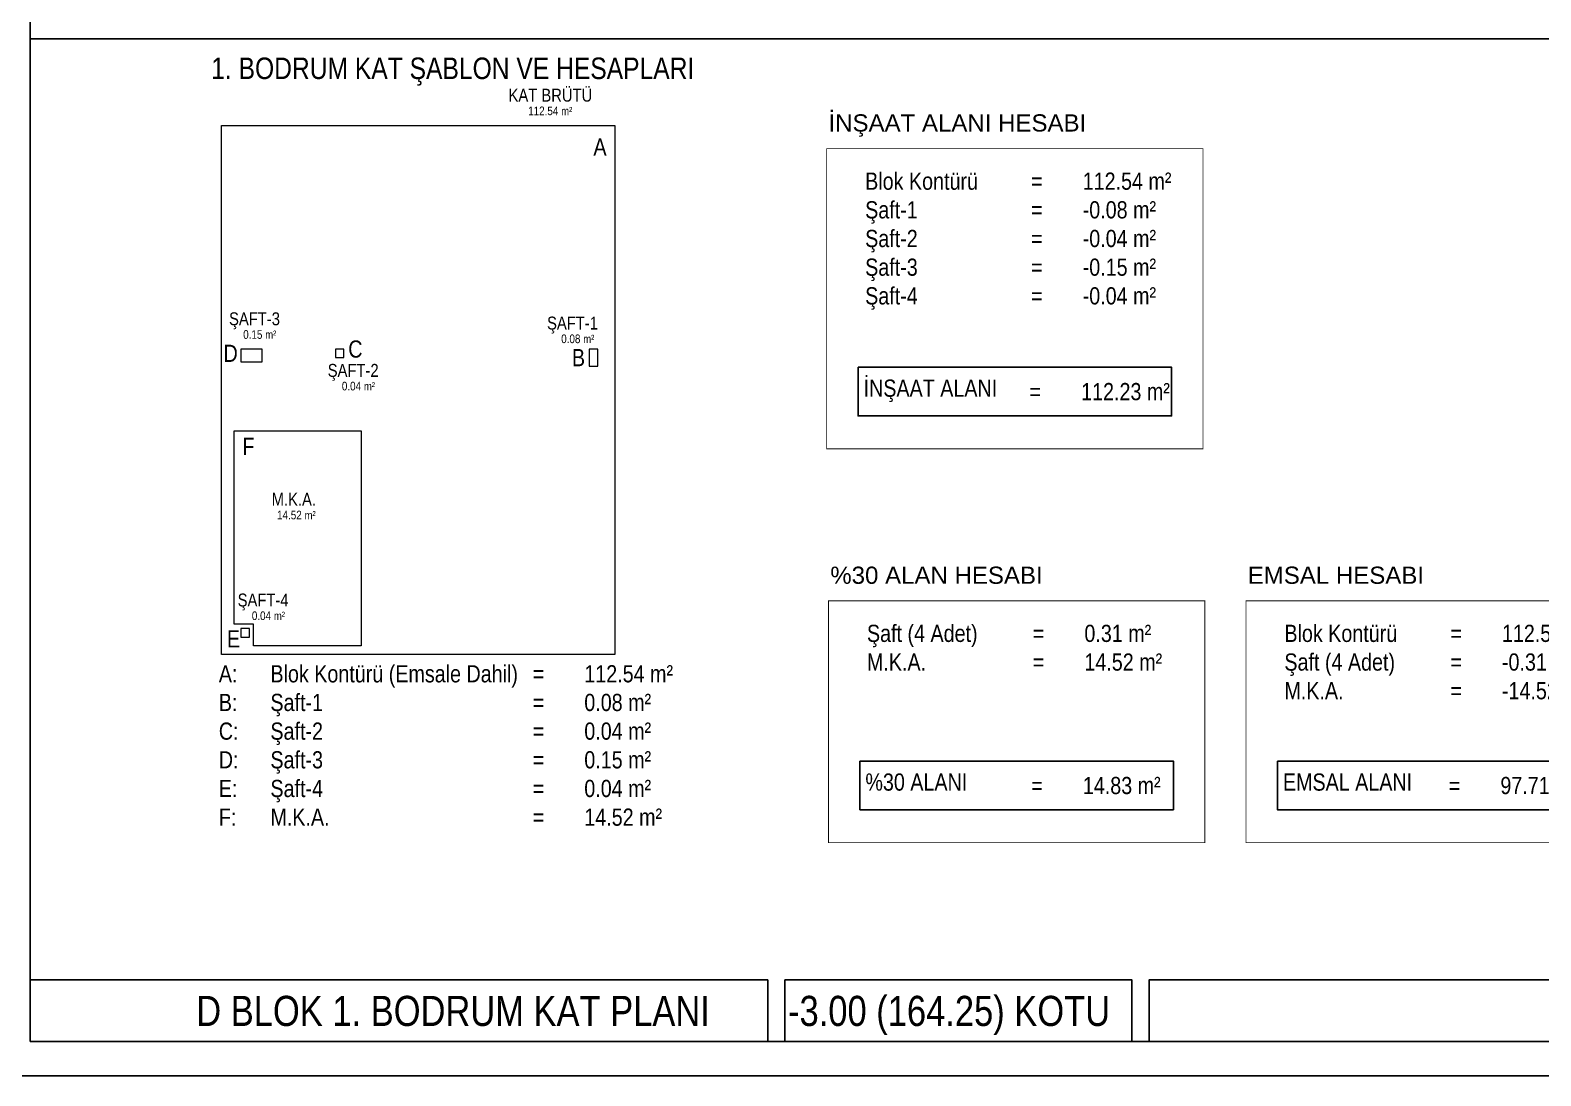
# Model space of a CAD drawing. Header units: millimetres. Extents: x 82776 to 137242, y 11666 to 27998.
# Drawn here: x 94439 to 96195, y 11666 to 12881 of the extents above; entities that cross this region are included whole.
import ezdxf
from ezdxf.enums import TextEntityAlignment as Align

# ---------------------------------------------------------------- set-up
doc = ezdxf.new("R2010")
doc.units = ezdxf.units.MM
for name, color, linetype, lineweight in [('0_IFC_A_Emsal_Ana merdiven', 32, 'Continuous', 13), ('0_IFC_A_Emsal_Brüt Alan', 201, 'Continuous', 18), ('0_IFC_A_Emsal_Şaft', 142, 'Continuous', 13)]:
    doc.layers.add(name, color=color, linetype=linetype, lineweight=lineweight)
for name, color, linetype in [('0_IFC_Legend_Viewport', 7, 'Continuous'), ('0_IFC_Room_Text(No)_50', 12, 'Continuous'), ('0_IFC_Text_Explanation_100', 231, 'Continuous'), ('0_IFC_Text_Explanation_50', 231, 'Continuous')]:
    doc.layers.add(name, color=color, linetype=linetype)
doc.styles.add('IFC_TEXT', font='ARIALN.TTF')

# ---------------------------------------------------------------- blocks, each defined once
blk = doc.blocks.new('*U125')
for points in [[(-2040.1, 0), (-1182.8, 0), (-1182.8, 71.5), (-2040.1, 71.5)], [(-1162.8, 0), (-759.4, 0), (-759.4, 71.5), (-1162.8, 71.5)], [(-739.4, 0), (0, 0), (0, 71.5), (-739.4, 71.5)]]:
    blk.add_lwpolyline(points, close=True)
at = {"layer": '0_IFC_Legend_Viewport', "transparency": 33554687}
blk.add_lwpolyline([(-2040.1, 2920), (0, 2920), (0, 0), (-2040.1, 0)], close=True, dxfattribs=at)
at = {"style": 'IFC_TEXT'}
for tag, p in [('PAFTA', (-1847.1, 17.9)), ('KOT', (-1159.1, 18)), ('OLCEK', (-110.4, 17.9))]:
    blk.add_attdef(tag, p, '', height=35, dxfattribs=at)
blk = doc.blocks.new('D BLOK_B2_SEMA HESAP TABLOLARI')
at = {"layer": '0_IFC_Text_Explanation_50', "const_width": 1}
for points in [[(-64.1, 363.4), (373.4, 363.4), (373.4, 712.3), (-64.1, 712.3)], [(-62, -94.6), (375.4, -94.6), (375.4, 186.5), (-62, 186.5)], [(423.4, -94.6), (860.8, -94.6), (860.8, 186.5), (423.4, 186.5)]]:
    blk.add_lwpolyline(points, close=True, dxfattribs=at)
at = {"layer": '0_IFC_Text_Explanation_50'}
for points in [[(-27.6, 458.3), (336.9, 458.3), (336.9, 401.6), (-27.6, 401.6)], [(-25.5, 0.3), (339, 0.3), (339, -56.4), (-25.5, -56.4)], [(459.8, 0.3), (824.4, 0.3), (824.4, -56.4), (459.8, -56.4)]]:
    blk.add_lwpolyline(points, close=True, dxfattribs=at)
at = {"layer": '0_IFC_Text_Explanation_50', "char_height": 20, "attachment_point": 1, "style": 'IFC_TEXT'}
for s, width, insert in [('{\\fArial|b0|i0|c0|p34;İNŞAAT ALANI HESABI}', 325.68, (-62, 752.3)), ('\\pxi-3,l4,t4;Blok Kontürü\\PŞaft-1\\PŞaft-2\\PŞaft-3\\PŞaft-4', 210.298, (-39.4, 684.6)), ('\\pxi-3,l4,ql,t4;=^I112.54 m²\\P=^I-0.08 m²\\P=^I-0.04 m²\\P=^I-0.15 m²\\P=^I-0.04 m²', 210.298, (153.5, 684.6)), ('İNŞAAT ALANI', 185.668, (-21.2, 443.9)), ('\\pxi-3,l4,t4;=^I112.23 m²', 185.668, (151.7, 439.9)), ('{\\fArial|b0|i0|c162|p34;%30 ALAN HESABI}', 325.68, (-59.9, 226.4)), ('{\\fArial|b0|i0|c162|p34;EMSAL HESABI}', 325.68, (425.4, 226.4)), ('\\pxi-3,l4,t4;Şaft (4 Adet)\\PM.K.A.', 210.298, (-37.3, 158.8)), ('\\pxi-3,l4,ql,t4;=^I0.31 m²\\P=^I14.52 m²', 210.298, (155.5, 158.8)), ('\\pxi-3,l4,t4;Blok Kontürü\\PŞaft (4 Adet)\\PM.K.A.', 210.298, (448, 158.8)), ('\\pxi-3,l4,ql,t4;=^I112.54 m²\\P=^I-0.31 m²\\P=^I-14.52 m²', 210.298, (640.9, 158.8)), ('\\pxi-3,l4,t4;A:^IBlok Kontürü (Emsale Dahil)\\PB:^IŞaft-1\\PC:^IŞaft-2\\PD:^IŞaft-3\\PE:^IŞaft-4\\PF:^IM.K.A.', 395.703, (-790.8, 111.8)), ('\\pxi-3,l4,ql,t4;=^I112.54 m²\\P=^I0.08 m²\\P=^I0.04 m²\\P=^I0.15 m²\\P=^I0.04 m²\\P=^I14.52 m²', 210.298, (-425.9, 111.8)), ('%30 ALANI', 185.668, (-19.1, -14.1)), ('EMSAL ALANI', 185.668, (466.3, -14.1)), ('\\pxi-3,l4,t4;=^I14.83 m²', 185.668, (153.7, -18.1)), ('\\pxi-3,l4,t4;=^I97.71 m²', 185.668, (639.1, -18.1))]:
    blk.add_mtext_dynamic_manual_height_columns(s, width=width, gutter_width=281.5, heights=[0], dxfattribs=dict(at, insert=insert))
blk = doc.blocks.new('0_IFC_SCHEMA_TEXT_50')
at = {"layer": '0_IFC_Room_Text(No)_50', "insert": (13.2, -38.5), "char_height": 9.62, "attachment_point": 1, "style": 'IFC_TEXT'}
blk.add_mtext_dynamic_manual_height_columns('m²', width=16.695, gutter_width=6.88, heights=[0], dxfattribs=at)
at = {"layer": '0_IFC_Room_Text(No)_50', "style": 'IFC_TEXT'}
blk.add_attdef('ROOM_NAME', text='', height=13.5, dxfattribs=at).set_placement((0.7, -24.8), align=Align.MIDDLE_CENTER)
blk.add_attdef('AREA', text='', height=9.62, dxfattribs=at).set_placement((9.8, -48.1), align=Align.RIGHT)
blk = doc.blocks.new('D_B1_SEMA')
at = {"layer": '0_IFC_A_Emsal_Ana merdiven'}
blk.add_lwpolyline([(1180, -1210), (930, -1210), (930, -1160), (885, -1160), (885, -710), (1180, -710)], close=True, dxfattribs=at)
at = {"layer": '0_IFC_A_Emsal_Brüt Alan'}
blk.add_lwpolyline([(855, 0), (1770, 0), (1770, -1230), (855, -1230)], close=True, dxfattribs=at)
at = {"layer": '0_IFC_A_Emsal_Şaft'}
for points in [[(900, -550), (950, -550), (950, -520), (900, -520)], [(1120, -540), (1140, -540), (1140, -520), (1120, -520)], [(1710, -560), (1730, -560), (1730, -520), (1710, -520)], [(920, -1170), (900, -1170), (900, -1190), (920, -1190)]]:
    blk.add_lwpolyline(points, close=True, dxfattribs=at)
at = {"transparency": 33554687}
ref = blk.add_blockref('0_IFC_SCHEMA_TEXT_50', (1618.7, 120), dxfattribs=dict(at, xscale=2, yscale=2, zscale=2))
ref.add_attrib('ROOM_NAME', 'KAT BRÜTÜ', dxfattribs={"layer": '0_IFC_Room_Text(No)_50', "height": 30, "style": 'IFC_TEXT'}).set_placement((1620, 70.3), align=Align.MIDDLE_CENTER)
ref.add_attrib('AREA', '112.54', dxfattribs={"layer": '0_IFC_Room_Text(No)_50', "height": 20, "style": 'IFC_TEXT'}).set_placement((1638.4, 23.8), align=Align.RIGHT)
ref = blk.add_blockref('0_IFC_SCHEMA_TEXT_50', (930.6, -400), dxfattribs=dict(at, xscale=2, yscale=2, zscale=2))
ref.add_attrib('ROOM_NAME', 'ŞAFT-3', dxfattribs={"layer": '0_IFC_Room_Text(No)_50', "height": 30, "style": 'IFC_TEXT'}).set_placement((932, -449.7), align=Align.MIDDLE_CENTER)
ref.add_attrib('AREA', '0.15', dxfattribs={"layer": '0_IFC_Room_Text(No)_50', "height": 20, "style": 'IFC_TEXT'}).set_placement((950.3, -496.2), align=Align.RIGHT)
ref = blk.add_blockref('0_IFC_SCHEMA_TEXT_50', (1670, -410), dxfattribs=dict(at, xscale=2, yscale=2, zscale=2))
ref.add_attrib('ROOM_NAME', 'ŞAFT-1', dxfattribs={"layer": '0_IFC_Room_Text(No)_50', "height": 30, "style": 'IFC_TEXT'}).set_placement((1671.4, -459.7), align=Align.MIDDLE_CENTER)
ref.add_attrib('AREA', '0.08', dxfattribs={"layer": '0_IFC_Room_Text(No)_50', "height": 20, "style": 'IFC_TEXT'}).set_placement((1689.7, -506.2), align=Align.RIGHT)
ref = blk.add_blockref('0_IFC_SCHEMA_TEXT_50', (1160, -520), dxfattribs=dict(at, xscale=2, yscale=2, zscale=2))
ref.add_attrib('ROOM_NAME', 'ŞAFT-2', dxfattribs={"layer": '0_IFC_Room_Text(No)_50', "height": 30, "style": 'IFC_TEXT'}).set_placement((1161.4, -569.7), align=Align.MIDDLE_CENTER)
ref.add_attrib('AREA', '0.04', dxfattribs={"layer": '0_IFC_Room_Text(No)_50', "height": 20, "style": 'IFC_TEXT'}).set_placement((1179.7, -616.2), align=Align.RIGHT)
ref = blk.add_blockref('0_IFC_SCHEMA_TEXT_50', (1022.1, -819.8), dxfattribs=dict(at, xscale=2, yscale=2, zscale=2))
ref.add_attrib('ROOM_NAME', 'M.K.A.', dxfattribs={"layer": '0_IFC_Room_Text(No)_50', "height": 30, "style": 'IFC_TEXT'}).set_placement((1023.4, -869.4), align=Align.MIDDLE_CENTER)
ref.add_attrib('AREA', '14.52', dxfattribs={"layer": '0_IFC_Room_Text(No)_50', "height": 20, "style": 'IFC_TEXT'}).set_placement((1041.8, -916), align=Align.RIGHT)
ref = blk.add_blockref('0_IFC_SCHEMA_TEXT_50', (950.7, -1054), dxfattribs=dict(at, xscale=2, yscale=2, zscale=2))
ref.add_attrib('ROOM_NAME', 'ŞAFT-4', dxfattribs={"layer": '0_IFC_Room_Text(No)_50', "height": 30, "style": 'IFC_TEXT'}).set_placement((952, -1103.7), align=Align.MIDDLE_CENTER)
ref.add_attrib('AREA', '0.04', dxfattribs={"layer": '0_IFC_Room_Text(No)_50', "height": 20, "style": 'IFC_TEXT'}).set_placement((970.4, -1150.2), align=Align.RIGHT)
at = {"layer": '0_IFC_Text_Explanation_50', "char_height": 40, "attachment_point": 1, "style": 'IFC_TEXT'}
for s, insert in [('A', (1720, -30)), ('D', (860, -510)), ('C', (1150, -500)), ('B', (1670, -520)), ('F', (904, -726.1)), ('E', (867.8, -1174))]:
    blk.add_mtext_dynamic_manual_height_columns(s, width=46.611, gutter_width=281.5, heights=[0], dxfattribs=dict(at, insert=insert))

msp = doc.modelspace()

# ---------------------------------------------------------------- linework, layer by layer
msp.add_lwpolyline([(82776.4, 14665.6), (82776.4, 11665.6), (130001, 11665.6), (130001, 14665.6)], close=True)
msp.add_lwpolyline([(94438.9, 12871.1), (105979.1, 12871.1)])

# ---------------------------------------------------------------- block references
ref = msp.add_blockref('*U125', (96479.1, 11705.6))
ref.add_attrib('PAFTA', 'D BLOK 1. BODRUM KAT PLANI', (94632, 11723.5), dxfattribs={"height": 35, "style": 'IFC_TEXT'})
ref.add_attrib('KOT', '-3.00 (164.25) KOTU', (95320, 11723.5), dxfattribs={"height": 35, "style": 'IFC_TEXT'})
at = {"xscale": 0.5, "yscale": 0.5, "zscale": 0.5}
msp.add_blockref('D_B1_SEMA', (94233.7, 12770.6), dxfattribs=at)
msp.add_blockref('D BLOK_B2_SEMA HESAP TABLOLARI', (95429, 12031.2, 17472.6))

# ---------------------------------------------------------------- texts
at = {"layer": '0_IFC_Text_Explanation_100', "transparency": 33554687, "insert": (94649.3, 12849.5), "char_height": 25, "attachment_point": 1, "style": 'IFC_TEXT'}
msp.add_mtext_dynamic_manual_height_columns('1. BODRUM KAT ŞABLON VE HESAPLARI', width=1260.02, gutter_width=281.5, heights=[0], dxfattribs=at)

doc.saveas('drawing.dxf')
